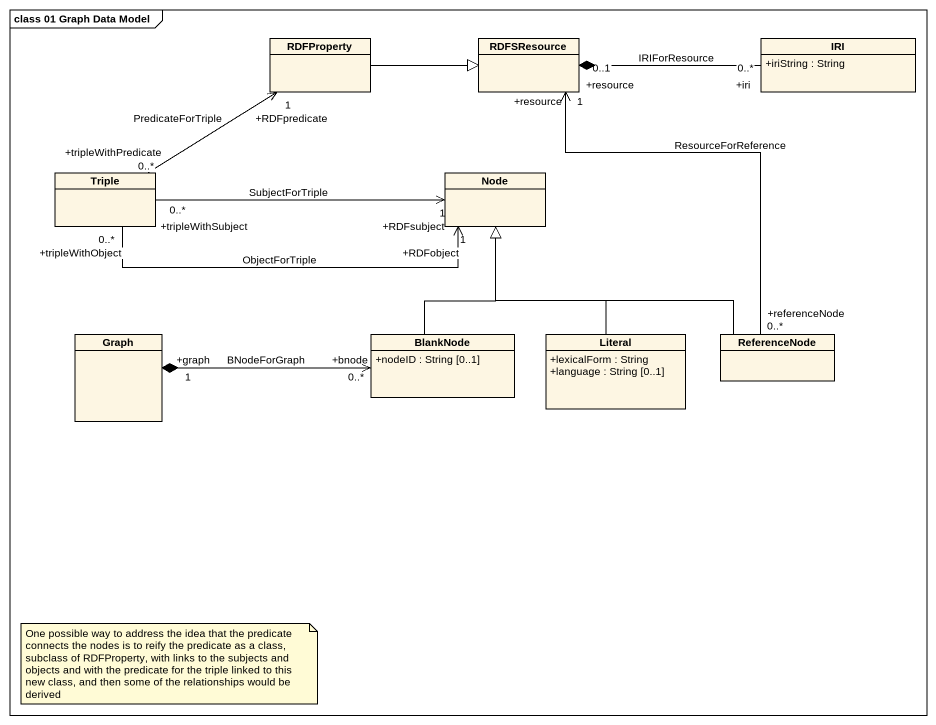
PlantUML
@startuml
mainframe class 01 Graph Data Model
hide circle
hide empty members
skinparam classAttributeIconSize 0
class RDFProperty
class RDFSResource
class IRI {
  +iriString : String
}
class Triple
class "Node" as Node_
class Graph
class BlankNode {
  +nodeID : String [0..1]
}
class Literal {
  +lexicalForm : String
  +language : String [0..1]
}
class ReferenceNode
RDFProperty -right-|> RDFSResource
RDFSResource "+resource\n0..1" *-right- "+iri\n0..*" IRI : IRIForResource
Triple "+tripleWithPredicate\n0..*" -up-> "+RDFpredicate\n1" RDFProperty : PredicateForTriple
Triple "+tripleWithSubject\n0..*" -right-> "+RDFsubject\n1" Node_ : SubjectForTriple
Triple "+tripleWithObject\n0..*" -right-> "+RDFobject\n1" Node_ : ObjectForTriple
Graph "+graph\n1" *-right-> "+bnode\n0..*" BlankNode : BNodeForGraph
BlankNode -up-|> Node_
Literal -up-|> Node_
ReferenceNode "+referenceNode\n0..*" -up-> "+resource\n1" RDFSResource : ResourceForReference
ReferenceNode -left-|> Node_
note as N1
  One possible way to address the idea that the predicate connects the nodes is to reify the predicate as a class, subclass of RDFProperty, with links to the subjects and objects and with the predicate for the triple linked to this new class, and then some of the relationships would be derived
end note
@enduml
